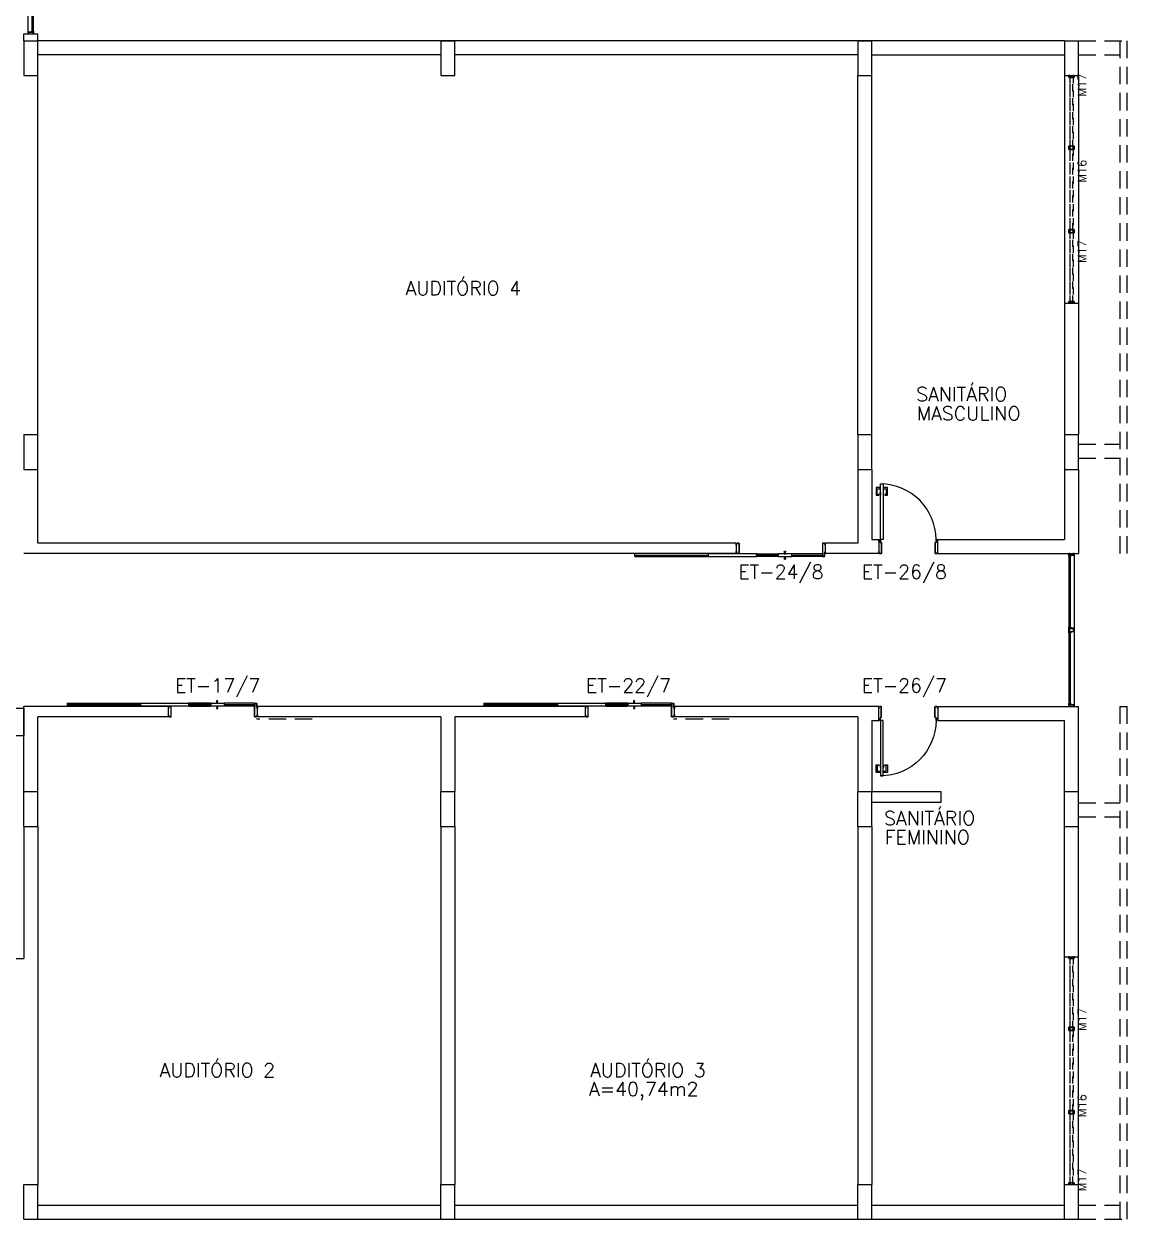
# Model space of a CAD drawing. Header units: millimetres. Extents: x 2686 to 2939, y 1294 to 1441.
# Drawn here: x 2901.9 to 2917.77, y 1326.5 to 1343.69 of the extents above; entities that cross this region are included whole.
import ezdxf

# ---------------------------------------------------------------- set-up
doc = ezdxf.new("R2010")
doc.units = ezdxf.units.MM
doc.linetypes.add('HIDDEN', pattern=[0.375, 0.25, -0.125])
for name, color, linetype in [('AR-ALV', 2, 'Continuous'), ('AR-BANCADAS', 1, 'Continuous'), ('AR-CORRIMÃO-DEF', 51, 'Continuous'), ('AR-ESQ', 1, 'Continuous'), ('AR-ESTC', 3, 'Continuous'), ('AR-PROJ', 1, 'HIDDEN'), ('AR-TEXESQ1', 1, 'Continuous'), ('BC- VISTA', 1, 'Continuous'), ('DT-ESQ-BAGUETE-C', 1, 'Continuous'), ('DT-ESQ-MARCO-V', 1, 'Continuous'), ('DT-ESQ-PERFIL U-C', 2, 'Continuous'), ('DT-ESQ-PROJ', 1, 'HIDDEN'), ('DT-ESQ-VIDRO-C', 2, 'Continuous'), ('DT-TXTMOD', 1, 'Continuous'), ('ENDEREÇO', 2, 'Continuous'), ('maçaneta', 1, 'Continuous'), ('mov', 1, 'Continuous'), ('PM-PERFIL U-C', 2, 'Continuous'), ('PM-V', 1, 'Continuous'), ('PM-VIDRO', 2, 'Continuous'), ('pm1', 2, 'Continuous'), ('TEXTO', 2, 'Continuous'), ('Área', 2, 'Continuous')]:
    doc.layers.add(name, color=color, linetype=linetype)
doc.styles.add('S10', font='simplex.shx', dxfattribs={"height": 0.1})
doc.styles.add('S12', font='simplex.shx', dxfattribs={"width": 1.1, "height": 0.12})
doc.styles.add('UNB-100', font='simplex.shx', dxfattribs={"height": 0.2})
doc.styles.add('UNB1-100', font='simplex.shx', dxfattribs={"height": 0.2})

# ---------------------------------------------------------------- blocks, each defined once
blk = doc.blocks.new('BGR13')
at = {"layer": 'BC- VISTA'}
blk.add_lwpolyline([(0, 1.5), (0, 0), (-0.4, 0), (-0.4, 1.5)], close=True, dxfattribs=at)
blk = doc.blocks.new('EF146-P')
at = {"layer": 'DT-ESQ-BAGUETE-C', "ltscale": 0.1}
for points in [[(0.039, 0.05), (0.0255, 0.05), (0.0255, 0.0515), (0.039, 0.0515), (0.039, 0.0635), (0.0255, 0.0635), (0.0255, 0.065), (0.039, 0.065, -0.41421356), (0.0405, 0.0635), (0.0405, 0.0515, -0.41421356)], [(1.02975, 0.05), (1.04325, 0.05), (1.04325, 0.0515), (1.02975, 0.0515), (1.02975, 0.0635), (1.04325, 0.0635), (1.04325, 0.065), (1.02975, 0.065, 0.41421356), (1.02825, 0.0635), (1.02825, 0.0515, 0.41421356)], [(1.10775, 0.05), (1.09425, 0.05), (1.09425, 0.0515), (1.10775, 0.0515), (1.10775, 0.0635), (1.09425, 0.0635), (1.09425, 0.065), (1.10775, 0.065, -0.41421356), (1.10925, 0.0635), (1.10925, 0.0515, -0.41421356)], [(2.0985, 0.05), (2.112, 0.05), (2.112, 0.0515), (2.0985, 0.0515), (2.0985, 0.0635), (2.112, 0.0635), (2.112, 0.065), (2.0985, 0.065, 0.41421356), (2.097, 0.0635), (2.097, 0.0515, 0.41421356)]]:
    blk.add_lwpolyline(points, format="xyb", close=True, dxfattribs=at)
at = {"layer": 'DT-ESQ-MARCO-V', "ltscale": 0.1}
for p, q in [((2.114, 0.065), (0.0235, 0.065)), ((2.114, -0.015), (0.0235, -0.015))]:
    blk.add_line(p, q, dxfattribs=at)
at = {"layer": 'DT-ESQ-PERFIL U-C', "ltscale": 0.1}
for points in [[(0.025, 0.0345), (0.025, 0.0345, 0.41421356), (0.0235, 0.033), (0.0235, -0.0135), (0.0015, -0.0135), (0.0015, 0), (0, 0), (0, -0.0135, 0.41421356), (0.0015, -0.015), (0.0235, -0.015, 0.41421356), (0.025, -0.0135), (0.025, 0.033), (0.0385, 0.033, 1), (0.0385, 0.036), (0.025, 0.036), (0.025, 0.0635, 0.41421356), (0.0235, 0.065), (0.0015, 0.065, 0.41421356), (0, 0.0635), (0, 0.05), (0.0015, 0.05), (0.0015, 0.0635), (0.0235, 0.0635), (0.0235, 0.036, 0.41421356), (0.025, 0.0345), (0.0385, 0.0345)], [(1.04375, 0.0345), (1.04375, 0.0345, -0.41421356), (1.04525, 0.033), (1.04525, -0.0135), (1.06725, -0.0135), (1.06725, 0), (1.06875, 0), (1.06875, -0.0135, -0.41421356), (1.06725, -0.015), (1.04525, -0.015, -0.41421356), (1.04375, -0.0135), (1.04375, 0.033), (1.03025, 0.033, -1), (1.03025, 0.036), (1.04375, 0.036), (1.04375, 0.0635, -0.41421356), (1.04525, 0.065), (1.06725, 0.065, -0.41421356), (1.06875, 0.0635), (1.06875, 0.05), (1.06725, 0.05), (1.06725, 0.0635), (1.04525, 0.0635), (1.04525, 0.036, -0.41421356), (1.04375, 0.0345), (1.03025, 0.0345)], [(1.09375, 0.0345), (1.09375, 0.0345, 0.41421356), (1.09225, 0.033), (1.09225, -0.0135), (1.07025, -0.0135), (1.07025, 0), (1.06875, 0), (1.06875, -0.0135, 0.41421356), (1.07025, -0.015), (1.09225, -0.015, 0.41421356), (1.09375, -0.0135), (1.09375, 0.033), (1.10725, 0.033, 1), (1.10725, 0.036), (1.09375, 0.036), (1.09375, 0.0635, 0.41421356), (1.09225, 0.065), (1.07025, 0.065, 0.41421356), (1.06875, 0.0635), (1.06875, 0.05), (1.07025, 0.05), (1.07025, 0.0635), (1.09225, 0.0635), (1.09225, 0.036, 0.41421356), (1.09375, 0.0345), (1.10725, 0.0345)], [(2.1125, 0.0345), (2.1125, 0.0345, -0.41421356), (2.114, 0.033), (2.114, -0.0135), (2.136, -0.0135), (2.136, 0), (2.1375, 0), (2.1375, -0.0135, -0.41421356), (2.136, -0.015), (2.114, -0.015, -0.41421356), (2.1125, -0.0135), (2.1125, 0.033), (2.099, 0.033, -1), (2.099, 0.036), (2.1125, 0.036), (2.1125, 0.0635, -0.41421356), (2.114, 0.065), (2.136, 0.065, -0.41421356), (2.1375, 0.0635), (2.1375, 0.05), (2.136, 0.05), (2.136, 0.0635), (2.114, 0.0635), (2.114, 0.036, -0.41421356), (2.1125, 0.0345), (2.099, 0.0345)]]:
    blk.add_lwpolyline(points, format="xyb", dxfattribs=at)
at = {"layer": 'DT-ESQ-VIDRO-C', "ltscale": 0.1}
for points in [[(1.04175, 0.048), (0.027, 0.048), (0.027, 0.038), (1.04175, 0.038), (1.04175, 0.048)], [(1.09575, 0.048), (1.09575, 0.038), (2.1105, 0.038), (2.1105, 0.048), (1.09575, 0.048)]]:
    blk.add_lwpolyline(points, dxfattribs=at)
at = {"layer": 'DT-TXTMOD', "ltscale": 0.1, "style": 'S10', "flags": 3}
blk.add_attdef('EF146', (0.0235, -0.155), '', height=0.1, dxfattribs=at)
blk = doc.blocks.new('EF146A-P')
at = {"layer": 'DT-ESQ-BAGUETE-C', "ltscale": 0.1}
for points in [[(0.039, 0.05), (0.0255, 0.05), (0.0255, 0.0515), (0.039, 0.0515), (0.039, 0.0635), (0.0255, 0.0635), (0.0255, 0.065), (0.039, 0.065, -0.4142136), (0.0405, 0.0635), (0.0405, 0.0515, -0.4142136)], [(1.061, 0.05), (1.0745, 0.05), (1.0745, 0.0515), (1.061, 0.0515), (1.061, 0.0635), (1.0745, 0.0635), (1.0745, 0.065), (1.061, 0.065, 0.4142136), (1.0595, 0.0635), (1.0595, 0.0515, 0.4142136)], [(1.139, 0.05), (1.1255, 0.05), (1.1255, 0.0515), (1.139, 0.0515), (1.139, 0.0635), (1.1255, 0.0635), (1.1255, 0.065), (1.139, 0.065, -0.4142136), (1.1405, 0.0635), (1.1405, 0.0515, -0.4142136)], [(2.161, 0.05), (2.1745, 0.05), (2.1745, 0.0515), (2.161, 0.0515), (2.161, 0.0635), (2.1745, 0.0635), (2.1745, 0.065), (2.161, 0.065, 0.4142136), (2.1595, 0.0635), (2.1595, 0.0515, 0.4142136)]]:
    blk.add_lwpolyline(points, format="xyb", close=True, dxfattribs=at)
at = {"layer": 'DT-ESQ-MARCO-V', "ltscale": 0.1}
for p, q in [((2.1765, 0.065), (0.0235, 0.065)), ((2.1765, -0.015), (0.0235, -0.015))]:
    blk.add_line(p, q, dxfattribs=at)
at = {"layer": 'DT-ESQ-PERFIL U-C', "ltscale": 0.1}
for points in [[(0.025, 0.0345), (0.025, 0.0345, 0.4142136), (0.0235, 0.033), (0.0235, -0.0135), (0.0015, -0.0135), (0.0015, 0), (0, 0), (0, -0.0135, 0.4142136), (0.0015, -0.015), (0.0235, -0.015, 0.4142136), (0.025, -0.0135), (0.025, 0.033), (0.0385, 0.033, 1), (0.0385, 0.036), (0.025, 0.036), (0.025, 0.0635, 0.4142136), (0.0235, 0.065), (0.0015, 0.065, 0.4142136), (0, 0.0635), (0, 0.05), (0.0015, 0.05), (0.0015, 0.0635), (0.0235, 0.0635), (0.0235, 0.036, 0.4142136), (0.025, 0.0345), (0.0385, 0.0345)], [(1.075, 0.0345), (1.075, 0.0345, -0.4142136), (1.0765, 0.033), (1.0765, -0.0135), (1.0985, -0.0135), (1.0985, 0), (1.1, 0), (1.1, -0.0135, -0.4142136), (1.0985, -0.015), (1.0765, -0.015, -0.4142136), (1.075, -0.0135), (1.075, 0.033), (1.0615, 0.033, -1), (1.0615, 0.036), (1.075, 0.036), (1.075, 0.0635, -0.4142136), (1.0765, 0.065), (1.0985, 0.065, -0.4142136), (1.1, 0.0635), (1.1, 0.05), (1.0985, 0.05), (1.0985, 0.0635), (1.0765, 0.0635), (1.0765, 0.036, -0.4142136), (1.075, 0.0345), (1.0615, 0.0345)], [(1.125, 0.0345), (1.125, 0.0345, 0.4142136), (1.1235, 0.033), (1.1235, -0.0135), (1.1015, -0.0135), (1.1015, 0), (1.1, 0), (1.1, -0.0135, 0.4142136), (1.1015, -0.015), (1.1235, -0.015, 0.4142136), (1.125, -0.0135), (1.125, 0.033), (1.1385, 0.033, 1), (1.1385, 0.036), (1.125, 0.036), (1.125, 0.0635, 0.4142136), (1.1235, 0.065), (1.1015, 0.065, 0.4142136), (1.1, 0.0635), (1.1, 0.05), (1.1015, 0.05), (1.1015, 0.0635), (1.1235, 0.0635), (1.1235, 0.036, 0.4142136), (1.125, 0.0345), (1.1385, 0.0345)], [(2.175, 0.0345), (2.175, 0.0345, -0.4142136), (2.1765, 0.033), (2.1765, -0.0135), (2.1985, -0.0135), (2.1985, 0), (2.2, 0), (2.2, -0.0135, -0.4142136), (2.1985, -0.015), (2.1765, -0.015, -0.4142136), (2.175, -0.0135), (2.175, 0.033), (2.1615, 0.033, -1), (2.1615, 0.036), (2.175, 0.036), (2.175, 0.0635, -0.4142136), (2.1765, 0.065), (2.1985, 0.065, -0.4142136), (2.2, 0.0635), (2.2, 0.05), (2.1985, 0.05), (2.1985, 0.0635), (2.1765, 0.0635), (2.1765, 0.036, -0.4142136), (2.175, 0.0345), (2.1615, 0.0345)]]:
    blk.add_lwpolyline(points, format="xyb", dxfattribs=at)
at = {"layer": 'DT-ESQ-VIDRO-C', "ltscale": 0.1}
for points in [[(1.073, 0.048), (0.027, 0.048), (0.027, 0.038), (1.073, 0.038), (1.073, 0.048)], [(1.127, 0.048), (1.127, 0.038), (2.173, 0.038), (2.173, 0.048), (1.127, 0.048)]]:
    blk.add_lwpolyline(points, dxfattribs=at)
at = {"layer": 'DT-TXTMOD', "ltscale": 0.1, "style": 'S10', "flags": 3}
blk.add_attdef('EF146A', (0.0242, -0.155), '', height=0.1, dxfattribs=at)
blk = doc.blocks.new('EF147-P')
at = {"layer": 'DT-ESQ-PROJ', "ltscale": 0.1}
for points in [[(0.025, -0.0035), (0.025, -0.0135, -0.4142136), (0.0235, -0.015), (0.0015, -0.015, -0.4142136), (0, -0.0135), (0, 0), (0.0015, 0), (0.0015, -0.013, 0.4142136), (0.002, -0.0135), (0.023, -0.0135, 0.4142136), (0.0235, -0.013), (0.0235, -0.0035), (0.0105, -0.0035, -0.4142136), (0.009, -0.002), (0.009, 0.008, -0.4142136), (0.0105, 0.0095), (0.0235, 0.0095), (0.0235, 0.0405), (0.0105, 0.0405, -0.4142136), (0.009, 0.042), (0.009, 0.052, -0.4142136), (0.0105, 0.0535), (0.0235, 0.0535), (0.0235, 0.063, 0.4142136), (0.023, 0.0635), (0.002, 0.0635, 0.4142136), (0.0015, 0.063), (0.0015, 0.05), (0, 0.05), (0, 0.0635, -0.4142136), (0.0015, 0.065), (0.0235, 0.065, -0.4142136), (0.025, 0.0635), (0.025, 0.0535, -0.4142136), (0.0235, 0.052), (0.0105, 0.052), (0.0105, 0.042), (0.0235, 0.042), (0.0235, 0.042, -0.4142136), (0.025, 0.0405), (0.025, 0.0095, -0.4142136), (0.0235, 0.008), (0.0235, 0.008), (0.0105, 0.008), (0.0105, -0.002), (0.0235, -0.002, -0.4142136)], [(1.0125, -0.0035), (1.0125, -0.0135, 0.4142136), (1.014, -0.015), (1.036, -0.015, 0.4142136), (1.0375, -0.0135), (1.0375, 0), (1.036, 0), (1.036, -0.013, -0.4142136), (1.0355, -0.0135), (1.0145, -0.0135, -0.4142136), (1.014, -0.013), (1.014, -0.0035), (1.027, -0.0035, 0.4142136), (1.0285, -0.002), (1.0285, 0.008, 0.4142136), (1.027, 0.0095), (1.014, 0.0095), (1.014, 0.0405), (1.027, 0.0405, 0.4142136), (1.0285, 0.042), (1.0285, 0.052, 0.4142136), (1.027, 0.0535), (1.014, 0.0535), (1.014, 0.063, -0.4142136), (1.0145, 0.0635), (1.0355, 0.0635, -0.4142136), (1.036, 0.063), (1.036, 0.05), (1.0375, 0.05), (1.0375, 0.0635, 0.4142136), (1.036, 0.065), (1.014, 0.065, 0.4142136), (1.0125, 0.0635), (1.0125, 0.0535, 0.4142136), (1.014, 0.052), (1.027, 0.052), (1.027, 0.042), (1.014, 0.042), (1.014, 0.042, 0.4142136), (1.0125, 0.0405), (1.0125, 0.0095, 0.4142136), (1.014, 0.008), (1.014, 0.008), (1.027, 0.008), (1.027, -0.002), (1.014, -0.002, 0.4142136)], [(1.0625, -0.0035), (1.0625, -0.0135, -0.4142136), (1.061, -0.015), (1.039, -0.015, -0.4142136), (1.0375, -0.0135), (1.0375, 0), (1.039, 0), (1.039, -0.013, 0.4142136), (1.0395, -0.0135), (1.0605, -0.0135, 0.4142136), (1.061, -0.013), (1.061, -0.0035), (1.048, -0.0035, -0.4142136), (1.0465, -0.002), (1.0465, 0.008, -0.4142136), (1.048, 0.0095), (1.061, 0.0095), (1.061, 0.0405), (1.048, 0.0405, -0.4142136), (1.0465, 0.042), (1.0465, 0.052, -0.4142136), (1.048, 0.0535), (1.061, 0.0535), (1.061, 0.063, 0.4142136), (1.0605, 0.0635), (1.0395, 0.0635, 0.4142136), (1.039, 0.063), (1.039, 0.05), (1.0375, 0.05), (1.0375, 0.0635, -0.4142136), (1.039, 0.065), (1.061, 0.065, -0.4142136), (1.0625, 0.0635), (1.0625, 0.0535, -0.4142136), (1.061, 0.052), (1.048, 0.052), (1.048, 0.042), (1.061, 0.042), (1.061, 0.042, -0.4142136), (1.0625, 0.0405), (1.0625, 0.0095, -0.4142136), (1.061, 0.008), (1.061, 0.008), (1.048, 0.008), (1.048, -0.002), (1.061, -0.002, -0.4142136)], [(2.2125, -0.0035), (2.2125, -0.0135, 0.4142136), (2.214, -0.015), (2.236, -0.015, 0.4142136), (2.2375, -0.0135), (2.2375, 0), (2.236, 0), (2.236, -0.013, -0.4142136), (2.2355, -0.0135), (2.2145, -0.0135, -0.4142136), (2.214, -0.013), (2.214, -0.0035), (2.227, -0.0035, 0.4142136), (2.2285, -0.002), (2.2285, 0.008, 0.4142136), (2.227, 0.0095), (2.214, 0.0095), (2.214, 0.0405), (2.227, 0.0405, 0.4142136), (2.2285, 0.042), (2.2285, 0.052, 0.4142136), (2.227, 0.0535), (2.214, 0.0535), (2.214, 0.063, -0.4142136), (2.2145, 0.0635), (2.2355, 0.0635, -0.4142136), (2.236, 0.063), (2.236, 0.05), (2.2375, 0.05), (2.2375, 0.0635, 0.4142136), (2.236, 0.065), (2.214, 0.065, 0.4142136), (2.2125, 0.0635), (2.2125, 0.0535, 0.4142136), (2.214, 0.052), (2.227, 0.052), (2.227, 0.042), (2.214, 0.042), (2.214, 0.042, 0.4142136), (2.2125, 0.0405), (2.2125, 0.0095, 0.4142136), (2.214, 0.008), (2.214, 0.008), (2.227, 0.008), (2.227, -0.002), (2.214, -0.002, 0.4142136)], [(2.2625, -0.0035), (2.2625, -0.0135, -0.4142136), (2.261, -0.015), (2.239, -0.015, -0.4142136), (2.2375, -0.0135), (2.2375, 0), (2.239, 0), (2.239, -0.013, 0.4142136), (2.2395, -0.0135), (2.2605, -0.0135, 0.4142136), (2.261, -0.013), (2.261, -0.0035), (2.248, -0.0035, -0.4142136), (2.2465, -0.002), (2.2465, 0.008, -0.4142136), (2.248, 0.0095), (2.261, 0.0095), (2.261, 0.0405), (2.248, 0.0405, -0.4142136), (2.2465, 0.042), (2.2465, 0.052, -0.4142136), (2.248, 0.0535), (2.261, 0.0535), (2.261, 0.063, 0.4142136), (2.2605, 0.0635), (2.2395, 0.0635, 0.4142136), (2.239, 0.063), (2.239, 0.05), (2.2375, 0.05), (2.2375, 0.0635, -0.4142136), (2.239, 0.065), (2.261, 0.065, -0.4142136), (2.2625, 0.0635), (2.2625, 0.0535, -0.4142136), (2.261, 0.052), (2.248, 0.052), (2.248, 0.042), (2.261, 0.042), (2.261, 0.042, -0.4142136), (2.2625, 0.0405), (2.2625, 0.0095, -0.4142136), (2.261, 0.008), (2.261, 0.008), (2.248, 0.008), (2.248, -0.002), (2.261, -0.002, -0.4142136)], [(3.25, -0.0035), (3.25, -0.0135, 0.4142136), (3.2515, -0.015), (3.2735, -0.015, 0.4142136), (3.275, -0.0135), (3.275, 0), (3.2735, 0), (3.2735, -0.013, -0.4142136), (3.273, -0.0135), (3.252, -0.0135, -0.4142136), (3.2515, -0.013), (3.2515, -0.0035), (3.2645, -0.0035, 0.4142136), (3.266, -0.002), (3.266, 0.008, 0.4142136), (3.2645, 0.0095), (3.2515, 0.0095), (3.2515, 0.0405), (3.2645, 0.0405, 0.4142136), (3.266, 0.042), (3.266, 0.052, 0.4142136), (3.2645, 0.0535), (3.2515, 0.0535), (3.2515, 0.063, -0.4142136), (3.252, 0.0635), (3.273, 0.0635, -0.4142136), (3.2735, 0.063), (3.2735, 0.05), (3.275, 0.05), (3.275, 0.0635, 0.4142136), (3.2735, 0.065), (3.2515, 0.065, 0.4142136), (3.25, 0.0635), (3.25, 0.0535, 0.4142136), (3.2515, 0.052), (3.2645, 0.052), (3.2645, 0.042), (3.2515, 0.042), (3.2515, 0.042, 0.4142136), (3.25, 0.0405), (3.25, 0.0095, 0.4142136), (3.2515, 0.008), (3.2515, 0.008), (3.2645, 0.008), (3.2645, -0.002), (3.2515, -0.002, 0.4142136)]]:
    blk.add_lwpolyline(points, format="xyb", close=True, dxfattribs=at)
for points in [[(1.025, 0.044), (1.025, 0.05), (0.0125, 0.05), (0.0125, 0.044)], [(1.025, 0.006), (1.025, 0), (0.0125, 0), (0.0125, 0.006)], [(2.225, 0.044), (2.225, 0.05), (1.05, 0.05), (1.05, 0.044)], [(2.225, 0.006), (2.225, 0), (1.05, 0), (1.05, 0.006)], [(3.2625, 0.044), (3.2625, 0.05), (2.25, 0.05), (2.25, 0.044)], [(3.2625, 0.006), (3.2625, 0), (2.25, 0), (2.25, 0.006)]]:
    blk.add_lwpolyline(points, close=True, dxfattribs=at)
at = {"layer": 'DT-TXTMOD', "ltscale": 0.1, "style": 'S10', "flags": 3}
blk.add_attdef('EF147', (0.0242, -0.155), '', height=0.1, dxfattribs=at)
blk = doc.blocks.new('PM3A')
at = {"layer": 'maçaneta'}
for points in [[(0.02, 0.95), (-0.035, 0.95), (-0.035, 0.84), (0, 0.84), (0, 0.85), (-0.02, 0.85), (-0.02, 0.929, -0.414214), (-0.018, 0.93), (0.02, 0.93)], [(0.125, 0.95), (0.07, 0.95), (0.07, 0.93), (0.109, 0.93, -0.414214), (0.11, 0.929), (0.11, 0.85), (0.09, 0.85), (0.09, 0.84), (0.125, 0.84)]]:
    blk.add_lwpolyline(points, format="xyb", close=True, dxfattribs=at)
for points in [[(0.02, 0.84), (0.02, 0.88), (0.025, 0.88), (0.025, 0.84)], [(0.07, 0.84), (0.07, 0.88), (0.065, 0.88), (0.065, 0.84)]]:
    blk.add_lwpolyline(points, close=True, dxfattribs=at)
at = {"layer": 'mov'}
blk.add_arc((0.025, 0.2), 0.8, 0, 90, dxfattribs=at)
at = {"layer": 'PM-PERFIL U-C'}
for p, q in [((0, 0.17), (0, 0.189)), ((0.002, 0.19), (0.01, 0.19)), ((0.011, 0.188), (0.002, 0.188)), ((0.002, 0.188), (0.002, 0.17)), ((0.01, 0.19), (0.01, 0.199)), ((0.012, 0.2), (0.024, 0.2)), ((0.023, 0.198), (0.012, 0.198)), ((0.012, 0.198), (0.012, 0.19)), ((0.023, 0.159), (0.023, 0.198)), ((0.025, 0.199), (0.025, 0.159)), ((0.825, 0.199), (0.825, 0.159)), ((0.839, 0.2), (0.827, 0.2)), ((0.827, 0.159), (0.827, 0.198)), ((0.827, 0.198), (0.838, 0.198)), ((0.838, 0.198), (0.838, 0.19)), ((0.84, 0.19), (0.84, 0.199)), ((0.849, 0.19), (0.84, 0.19)), ((0.84, 0.188), (0.848, 0.188)), ((0.848, 0.188), (0.848, 0.17)), ((0.85, 0.17), (0.85, 0.189)), ((0.002, 0.17), (0, 0.17)), ((0, 0.012), (0, 0.03)), ((0, 0.03), (0.002, 0.03)), ((0.002, 0.03), (0.002, 0.012)), ((0.002, 0.012), (0.011, 0.012)), ((0.01, 0.01), (0.002, 0.01)), ((0.01, 0.002), (0.01, 0.01)), ((0.012, 0.011), (0.012, 0.002)), ((0.012, 0.002), (0.038, 0.002)), ((0.038, 0), (0.012, 0)), ((0.038, 0.159), (0.025, 0.159)), ((0.038, 0.157), (0.025, 0.157)), ((0.038, 0.157), (0.038, 0.002)), ((0.04, 0.158), (0.04, 0.002)), ((0.81, 0.158), (0.81, 0.002)), ((0.812, 0.159), (0.825, 0.159)), ((0.812, 0.157), (0.826, 0.157)), ((0.812, 0.157), (0.812, 0.002)), ((0.838, 0.002), (0.812, 0.002)), ((0.812, 0), (0.839, 0)), ((0.838, 0.011), (0.838, 0.002)), ((0.848, 0.012), (0.84, 0.012)), ((0.84, 0.01), (0.849, 0.01)), ((0.84, 0.002), (0.84, 0.01)), ((0.848, 0.17), (0.85, 0.17)), ((0.85, 0.03), (0.848, 0.03)), ((0.848, 0.03), (0.848, 0.012)), ((0.85, 0.012), (0.85, 0.03))]:
    blk.add_line(p, q, dxfattribs=at)
for centre, start, end in [((0.002, 0.189), 90, 180), ((0.012, 0.199), 90, 180), ((0.011, 0.19), 270, 0), ((0.024, 0.199), 360, 90), ((0.827, 0.199), 90, 180), ((0.84, 0.19), 180, 270), ((0.839, 0.199), 0, 90), ((0.849, 0.189), 0, 90), ((0.002, 0.012), 180, 270), ((0.012, 0.002), 180, 270), ((0.011, 0.011), 0, 90), ((0.025, 0.159), 180, 270), ((0.038, 0.002), 269.9386, 0), ((0.038, 0.158), 0, 90), ((0.812, 0.158), 90, 180), ((0.812, 0.002), 180, 270.0614), ((0.826, 0.159), 270, 0), ((0.84, 0.011), 90, 180), ((0.839, 0.002), 270, 0), ((0.849, 0.012), 270, 0)]:
    blk.add_arc(centre, 0.0015, start, end, dxfattribs=at)
at = {"layer": 'pm1'}
blk.add_lwpolyline([(0.065, 1), (0.065, 0.2), (0.025, 0.2), (0.025, 1)], close=True, dxfattribs=at)
blk = doc.blocks.new('PM10')
at = {"layer": 'DT-ESQ-PERFIL U-C'}
for p, q in [((-0.01, 0.12), (-0.01, 0.138)), ((-0.008, 0.12), (-0.01, 0.12)), ((-0.01, 0.011), (-0.01, 0.03)), ((-0.01, 0.03), (-0.008, 0.03)), ((-0.008, 0.14), (0, 0.14)), ((0.001, 0.138), (-0.008, 0.138)), ((-0.008, 0.138), (-0.008, 0.12)), ((-0.008, 0.03), (-0.008, 0.012)), ((-0.008, 0.012), (0.001, 0.012)), ((0, 0.01), (-0.008, 0.01)), ((0, 0.14), (0, 0.148)), ((0, 0.001), (0, 0.01)), ((0.001, 0.15), (0.028, 0.15)), ((0.028, 0.148), (0.002, 0.148)), ((0.002, 0.148), (0.002, 0.139)), ((0.002, 0.01), (0.002, 0.002)), ((0.002, 0.002), (0.028, 0.002)), ((0.028, 0.148), (0.028, 0.002)), ((0.03, 0.148), (0.03, 0.001)), ((1.23, 0.148), (1.23, -0.044)), ((1.258, 0.15), (1.231, 0.15)), ((1.232, 0.148), (1.232, -0.043)), ((1.232, 0.148), (1.258, 0.148)), ((1.258, 0.148), (1.258, 0.139)), ((1.258, 0.01), (1.258, -0.043)), ((1.259, 0.138), (1.268, 0.138)), ((1.268, 0.012), (1.259, 0.012)), ((1.26, 0.14), (1.26, 0.148)), ((1.268, 0.14), (1.26, 0.14)), ((1.26, 0.01), (1.268, 0.01)), ((1.26, -0.044), (1.26, 0.01)), ((1.268, 0.138), (1.268, 0.12)), ((1.268, 0.12), (1.27, 0.12)), ((1.27, 0.03), (1.268, 0.03)), ((1.268, 0.03), (1.268, 0.012)), ((1.27, 0.12), (1.27, 0.138)), ((1.27, 0.011), (1.27, 0.03)), ((0.028, 0), (0.001, 0)), ((1.258, -0.043), (1.232, -0.043)), ((1.231, -0.045), (1.258, -0.045))]:
    blk.add_line(p, q, dxfattribs=at)
for centre, start, end in [((-0.008, 0.138), 90, 180), ((-0.008, 0.011), 180, 270), ((0.001, 0.148), 90, 180), ((0.001, 0.001), 180, 270), ((0.001, 0.139), 270, 0), ((0.001, 0.01), 0, 90), ((0.028, 0.001), 269.9386, 0), ((0.028, 0.148), 0, 90), ((1.231, 0.148), 90, 180), ((1.258, 0.148), 0, 90), ((1.259, 0.139), 180, 270), ((1.259, 0.01), 90, 180), ((1.268, 0.138), 0, 90), ((1.268, 0.011), 270, 0), ((1.231, -0.044), 180, 270.0614), ((1.258, -0.044), 270, 0)]:
    blk.add_arc(centre, 0.0015, start, end, dxfattribs=at)
at = {"layer": 'maçaneta'}
for p, q in [((0.685, -0.003), (0.685, 0.016)), ((0.695, -0.003), (0.695, 0.016)), ((0.682, -0.003), (0.697, -0.003)), ((0.682, -0.005), (0.682, -0.003)), ((0.682, -0.045), (0.682, -0.047)), ((0.682, -0.047), (0.697, -0.047)), ((0.685, -0.047), (0.685, -0.066)), ((0.695, -0.047), (0.695, -0.066)), ((0.697, -0.005), (0.697, -0.003)), ((0.697, -0.045), (0.697, -0.047))]:
    blk.add_line(p, q, dxfattribs=at)
for centre in [(0.69, 0.025), (0.69, -0.075)]:
    blk.add_circle(centre, 0.01, dxfattribs=at)
at = {"layer": 'PM-V'}
for p, q in [((-1.47, -0.045), (-1.47, 0)), ((-1.47, -0.023), (-0.41, -0.023)), ((-1.47, -0.027), (-0.41, -0.027)), ((-1.47, -0.045), (-0.41, -0.045)), ((0.29, -0.005), (0.59, -0.005)), ((0.59, -0.045), (0.29, -0.045)), ((1.23, -0.005), (0.79, -0.005)), ((0.79, -0.023), (1.23, -0.023)), ((0.79, -0.027), (1.23, -0.027)), ((1.23, -0.045), (0.79, -0.045))]:
    blk.add_line(p, q, dxfattribs=at)
at = {"layer": 'PM-VIDRO'}
for p, q in [((0.29, -0.02), (0.59, -0.02)), ((0.59, -0.03), (0.29, -0.03))]:
    blk.add_line(p, q, dxfattribs=at)
at = {"layer": 'pm1'}
for p, q in [((-0.41, -0.045), (-0.41, -0.005)), ((0.29, -0.005), (-0.41, -0.005)), ((-0.41, -0.045), (0.28, -0.045)), ((0.28, -0.02), (0.29, -0.02)), ((0.28, -0.045), (0.28, -0.02)), ((0.29, -0.03), (0.28, -0.03)), ((0.29, -0.045), (0.28, -0.045)), ((0.29, -0.02), (0.29, -0.005)), ((0.29, -0.045), (0.29, -0.03)), ((0.79, -0.005), (0.59, -0.005)), ((0.59, -0.02), (0.59, -0.005)), ((0.59, -0.02), (0.6, -0.02)), ((0.6, -0.03), (0.59, -0.03)), ((0.59, -0.045), (0.59, -0.03)), ((0.6, -0.045), (0.59, -0.045)), ((0.6, -0.045), (0.6, -0.02)), ((0.6, -0.045), (0.79, -0.045)), ((0.79, -0.045), (0.79, -0.005))]:
    blk.add_line(p, q, dxfattribs=at)

msp = doc.modelspace()

# ---------------------------------------------------------------- linework, layer by layer
at = {"layer": 'AR-ALV'}
for p, q in [((2901.896, 1343.45), (2901.896, 1343.55)), ((2901.896, 1343.55), (2902.096, 1343.55)), ((2902.096, 1343.45), (2902.096, 1343.55)), ((2916.871, 1343.45), (2902.096, 1343.45)), ((2902.096, 1336.225), (2902.096, 1343.25)), ((2907.896, 1343.25), (2902.096, 1343.25)), ((2913.896, 1343.25), (2908.096, 1343.25)), ((2914.096, 1343.25), (2916.871, 1343.25)), ((2913.896, 1337.785), (2913.896, 1342.95)), ((2914.096, 1337.785), (2914.096, 1342.95)), ((2916.871, 1342.95), (2916.871, 1337.285)), ((2917.071, 1342.95), (2917.071, 1337.785)), ((2916.871, 1339.675), (2917.071, 1339.675)), ((2913.896, 1337.285), (2913.896, 1336.225)), ((2914.096, 1337.285), (2914.096, 1336.275)), ((2916.871, 1337.285), (2916.871, 1336.275)), ((2917.071, 1337.285), (2917.071, 1336.075)), ((2912.146, 1336.225), (2902.096, 1336.225)), ((2912.146, 1336.225), (2912.146, 1336.075)), ((2913.426, 1336.225), (2913.426, 1336.075)), ((2913.896, 1336.225), (2913.426, 1336.225)), ((2914.096, 1336.275), (2914.196, 1336.275)), ((2914.196, 1336.275), (2914.196, 1336.075)), ((2915.046, 1336.075), (2915.046, 1336.275)), ((2915.046, 1336.275), (2916.871, 1336.275)), ((2912.146, 1336.075), (2901.896, 1336.075)), ((2914.196, 1336.075), (2913.426, 1336.075)), ((2915.046, 1336.075), (2917.071, 1336.075)), ((2901.895, 1332.65), (2901.896, 1333.875)), ((2903.976, 1333.875), (2901.896, 1333.875)), ((2903.976, 1333.725), (2903.976, 1333.875)), ((2909.976, 1333.875), (2905.256, 1333.875)), ((2905.256, 1333.725), (2905.256, 1333.875)), ((2909.976, 1333.725), (2909.976, 1333.875)), ((2914.196, 1333.875), (2911.256, 1333.875)), ((2911.256, 1333.725), (2911.256, 1333.875)), ((2914.196, 1333.675), (2914.196, 1333.875)), ((2915.046, 1333.875), (2917.071, 1333.875)), ((2915.046, 1333.875), (2915.046, 1333.675)), ((2917.071, 1332.65), (2917.071, 1333.875)), ((2902.094, 1332.65), (2902.095, 1333.725)), ((2903.976, 1333.725), (2902.095, 1333.725)), ((2907.896, 1333.725), (2905.256, 1333.725)), ((2907.896, 1333.725), (2907.896, 1332.65)), ((2908.096, 1333.725), (2908.096, 1332.65)), ((2909.976, 1333.725), (2908.096, 1333.725)), ((2913.896, 1333.725), (2911.256, 1333.725)), ((2913.896, 1333.725), (2913.896, 1332.65)), ((2914.096, 1333.675), (2914.096, 1332.65)), ((2914.096, 1333.675), (2914.196, 1333.675)), ((2915.046, 1333.675), (2916.871, 1333.675)), ((2916.871, 1332.65), (2916.871, 1333.675)), ((2914.096, 1332.65), (2915.096, 1332.65)), ((2915.096, 1332.5), (2915.096, 1332.65)), ((2916.871, 1327), (2916.871, 1332.65)), ((2914.096, 1332.5), (2915.096, 1332.5)), ((2901.896, 1332.15), (2901.896, 1330.25)), ((2902.096, 1332.15), (2902.096, 1327)), ((2907.896, 1332.15), (2907.896, 1327)), ((2908.096, 1332.15), (2908.096, 1327)), ((2913.896, 1332.15), (2913.896, 1327)), ((2914.096, 1332.15), (2914.096, 1327)), ((2917.071, 1327), (2917.071, 1332.15)), ((2897.596, 1330.25), (2901.896, 1330.25)), ((2916.871, 1330.275), (2917.071, 1330.275)), ((2907.896, 1329.925), (2907.896, 1327)), ((2902.096, 1326.7), (2907.896, 1326.7)), ((2908.096, 1326.7), (2913.896, 1326.7)), ((2914.096, 1326.7), (2916.871, 1326.7)), ((2902.096, 1326.5), (2907.896, 1326.5)), ((2908.096, 1326.5), (2913.896, 1326.5)), ((2914.096, 1326.5), (2916.871, 1326.5))]:
    msp.add_line(p, q, dxfattribs=at)
at = {"layer": 'AR-CORRIMÃO-DEF'}
for p, q in [((2916.871, 1343.158), (2916.871, 1343.158)), ((2916.871, 1326.742), (2916.871, 1326.742))]:
    msp.add_line(p, q, dxfattribs=at)
at = {"layer": 'AR-ESTC'}
for p, q in [((2901.896, 1343.45), (2902.096, 1343.45)), ((2901.896, 1343.45), (2901.896, 1343.2)), ((2902.096, 1342.95), (2902.096, 1343.45)), ((2907.896, 1343.45), (2908.096, 1343.45)), ((2907.896, 1343.45), (2907.896, 1343.2)), ((2908.096, 1342.95), (2908.096, 1343.45)), ((2913.896, 1343.45), (2914.096, 1343.45)), ((2913.896, 1343.45), (2913.896, 1343.2)), ((2914.096, 1343.25), (2914.096, 1343.45)), ((2916.871, 1343.45), (2917.071, 1343.45)), ((2916.871, 1343.45), (2916.871, 1343.2)), ((2917.071, 1342.95), (2917.071, 1343.45)), ((2901.896, 1343.2), (2901.896, 1342.95)), ((2907.896, 1343.2), (2907.896, 1342.95)), ((2913.896, 1343.2), (2913.896, 1342.95)), ((2914.096, 1342.95), (2914.096, 1343.25)), ((2914.096, 1343.25), (2914.096, 1343.25)), ((2914.096, 1343.25), (2914.096, 1343.25)), ((2916.871, 1343.2), (2916.871, 1342.95)), ((2901.896, 1342.95), (2901.996, 1342.95)), ((2901.996, 1342.95), (2902.096, 1342.95)), ((2907.896, 1342.95), (2907.996, 1342.95)), ((2907.996, 1342.95), (2908.096, 1342.95)), ((2913.896, 1342.95), (2913.996, 1342.95)), ((2913.996, 1342.95), (2914.096, 1342.95)), ((2916.871, 1342.95), (2916.971, 1342.95)), ((2916.971, 1342.95), (2917.071, 1342.95)), ((2901.896, 1337.785), (2902.096, 1337.785)), ((2901.896, 1337.785), (2901.896, 1337.535)), ((2902.096, 1337.285), (2902.096, 1337.785)), ((2913.896, 1337.785), (2914.096, 1337.785)), ((2913.896, 1337.785), (2913.896, 1337.535)), ((2914.096, 1337.285), (2914.096, 1337.785)), ((2916.871, 1337.785), (2917.071, 1337.785)), ((2917.071, 1337.285), (2917.071, 1337.785)), ((2901.896, 1337.535), (2901.896, 1337.285)), ((2913.896, 1337.535), (2913.896, 1337.285)), ((2901.896, 1337.285), (2902.096, 1337.285)), ((2913.896, 1337.285), (2914.096, 1337.285)), ((2916.871, 1337.285), (2917.071, 1337.285)), ((2901.896, 1332.65), (2902.096, 1332.65)), ((2901.896, 1332.15), (2901.896, 1332.65)), ((2902.096, 1332.15), (2902.096, 1332.65)), ((2907.896, 1332.65), (2908.096, 1332.65)), ((2907.896, 1332.15), (2907.896, 1332.65)), ((2908.096, 1332.4), (2908.096, 1332.65)), ((2913.896, 1332.65), (2914.096, 1332.65)), ((2913.896, 1332.15), (2913.896, 1332.65)), ((2914.096, 1332.4), (2914.096, 1332.65)), ((2916.871, 1332.65), (2917.071, 1332.65)), ((2917.071, 1332.4), (2917.071, 1332.65)), ((2908.096, 1332.15), (2908.096, 1332.4)), ((2914.096, 1332.15), (2914.096, 1332.4)), ((2917.071, 1332.15), (2917.071, 1332.4)), ((2901.896, 1332.15), (2902.096, 1332.15)), ((2907.896, 1332.15), (2908.096, 1332.15)), ((2913.896, 1332.15), (2914.096, 1332.15)), ((2916.871, 1332.15), (2917.071, 1332.15)), ((2901.896, 1327), (2902.096, 1327)), ((2901.896, 1326.5), (2901.896, 1327)), ((2902.096, 1326.5), (2902.096, 1327)), ((2907.896, 1327), (2908.096, 1327)), ((2907.896, 1326.5), (2907.896, 1327)), ((2908.096, 1326.75), (2908.096, 1327)), ((2913.896, 1327), (2914.096, 1327)), ((2913.896, 1326.5), (2913.896, 1327)), ((2914.096, 1326.75), (2914.096, 1327)), ((2916.871, 1327), (2917.071, 1327)), ((2916.871, 1326.5), (2916.871, 1327)), ((2917.071, 1326.75), (2917.071, 1327)), ((2908.096, 1326.5), (2908.096, 1326.75)), ((2914.096, 1326.7), (2914.096, 1326.75)), ((2914.096, 1326.5), (2914.096, 1326.7)), ((2914.096, 1326.7), (2914.096, 1326.7)), ((2914.096, 1326.7), (2914.096, 1326.7)), ((2917.071, 1326.5), (2917.071, 1326.75)), ((2901.896, 1326.5), (2902.096, 1326.5)), ((2907.896, 1326.5), (2908.096, 1326.5)), ((2913.896, 1326.5), (2914.096, 1326.5)), ((2916.871, 1326.5), (2917.071, 1326.5))]:
    msp.add_line(p, q, dxfattribs=at)
at = {"layer": 'AR-PROJ'}
for p, q in [((2917.071, 1343.45), (2917.771, 1343.45)), ((2917.671, 1336.075), (2917.671, 1343.45)), ((2917.771, 1336.075), (2917.771, 1343.45)), ((2917.071, 1343.25), (2917.671, 1343.25)), ((2917.071, 1337.646), (2917.671, 1337.646)), ((2917.071, 1337.446), (2917.671, 1337.446)), ((2917.671, 1333.875), (2917.771, 1333.875)), ((2917.671, 1326.5), (2917.671, 1333.875)), ((2917.771, 1326.5), (2917.771, 1333.875)), ((2906.043, 1333.694), (2905.243, 1333.694)), ((2912.043, 1333.694), (2911.243, 1333.694)), ((2917.071, 1332.486), (2917.671, 1332.486)), ((2917.071, 1332.286), (2917.671, 1332.286)), ((2917.071, 1326.7), (2917.671, 1326.7)), ((2917.071, 1326.5), (2917.771, 1326.5))]:
    msp.add_line(p, q, dxfattribs=at)

# ---------------------------------------------------------------- block references
at = {"layer": 'AR-BANCADAS', "rotation": 270}
msp.add_blockref('BGR13', (2900.396, 1333.45), dxfattribs=at)
at = {"layer": 'AR-ESQ'}
for name, p, rotation in [('EF146-P', (2901.971, 1345.687), 270), ('EF147-P', (2916.996, 1339.675), 90), ('EF146A-P', (2916.996, 1333.875), 90), ('EF147-P', (2916.996, 1327), 90)]:
    msp.add_blockref(name, p, dxfattribs=dict(at, rotation=rotation))
at = {"layer": 'AR-ESTC'}
for name, p in [('PM3A', (2914.196, 1336.075)), ('PM10', (2912.156, 1336.075))]:
    msp.add_blockref(name, p, dxfattribs=at)
at = {"layer": 'AR-ESTC', "xscale": -1, "rotation": 180}
for name, p in [('PM10', (2903.986, 1333.875)), ('PM10', (2909.986, 1333.875)), ('PM3A', (2914.196, 1333.875))]:
    msp.add_blockref(name, p, dxfattribs=at)

# ---------------------------------------------------------------- texts
at = {"layer": 'AR-TEXESQ1', "style": 'S12'}
for s, p in [('M17', (2917.181, 1342.65)), ('M16', (2917.181, 1341.409)), ('M17', (2917.181, 1340.253)), ('M17', (2917.181, 1329.208)), ('M16', (2917.181, 1327.967)), ('M17', (2917.181, 1326.899))]:
    msp.add_text(s, height=0.12, rotation=90, dxfattribs=at).set_placement(p)
at = {"layer": 'ENDEREÇO', "style": 'UNB1-100'}
for s, p in [('ET-24/8', (2912.176, 1335.713)), ('ET-26/8', (2913.953, 1335.713)), ('ET-17/7', (2904.07, 1334.076)), ('ET-22/7', (2909.983, 1334.076)), ('ET-26/7', (2913.953, 1334.076))]:
    msp.add_text(s, height=0.2, dxfattribs=at).set_placement(p)
at = {"layer": 'TEXTO', "style": 'UNB-100'}
for s, p in [('AUDITÓRIO 4', (2907.388, 1339.791)), ('SANITÁRIO ', (2914.736, 1338.267)), ('MASCULINO', (2914.745, 1337.991)), ('SANITÁRIO ', (2914.273, 1332.169)), ('FEMININO', (2914.283, 1331.893)), ('AUDITÓRIO 2', (2903.848, 1328.544)), ('AUDITÓRIO 3', (2910.044, 1328.544))]:
    msp.add_text(s, height=0.2, dxfattribs=at).set_placement(p)
at = {"layer": 'Área', "style": 'UNB-100'}
msp.add_text('A=40,74m2', height=0.2, dxfattribs=at).set_placement((2910.026, 1328.272))

doc.saveas('drawing.dxf')
